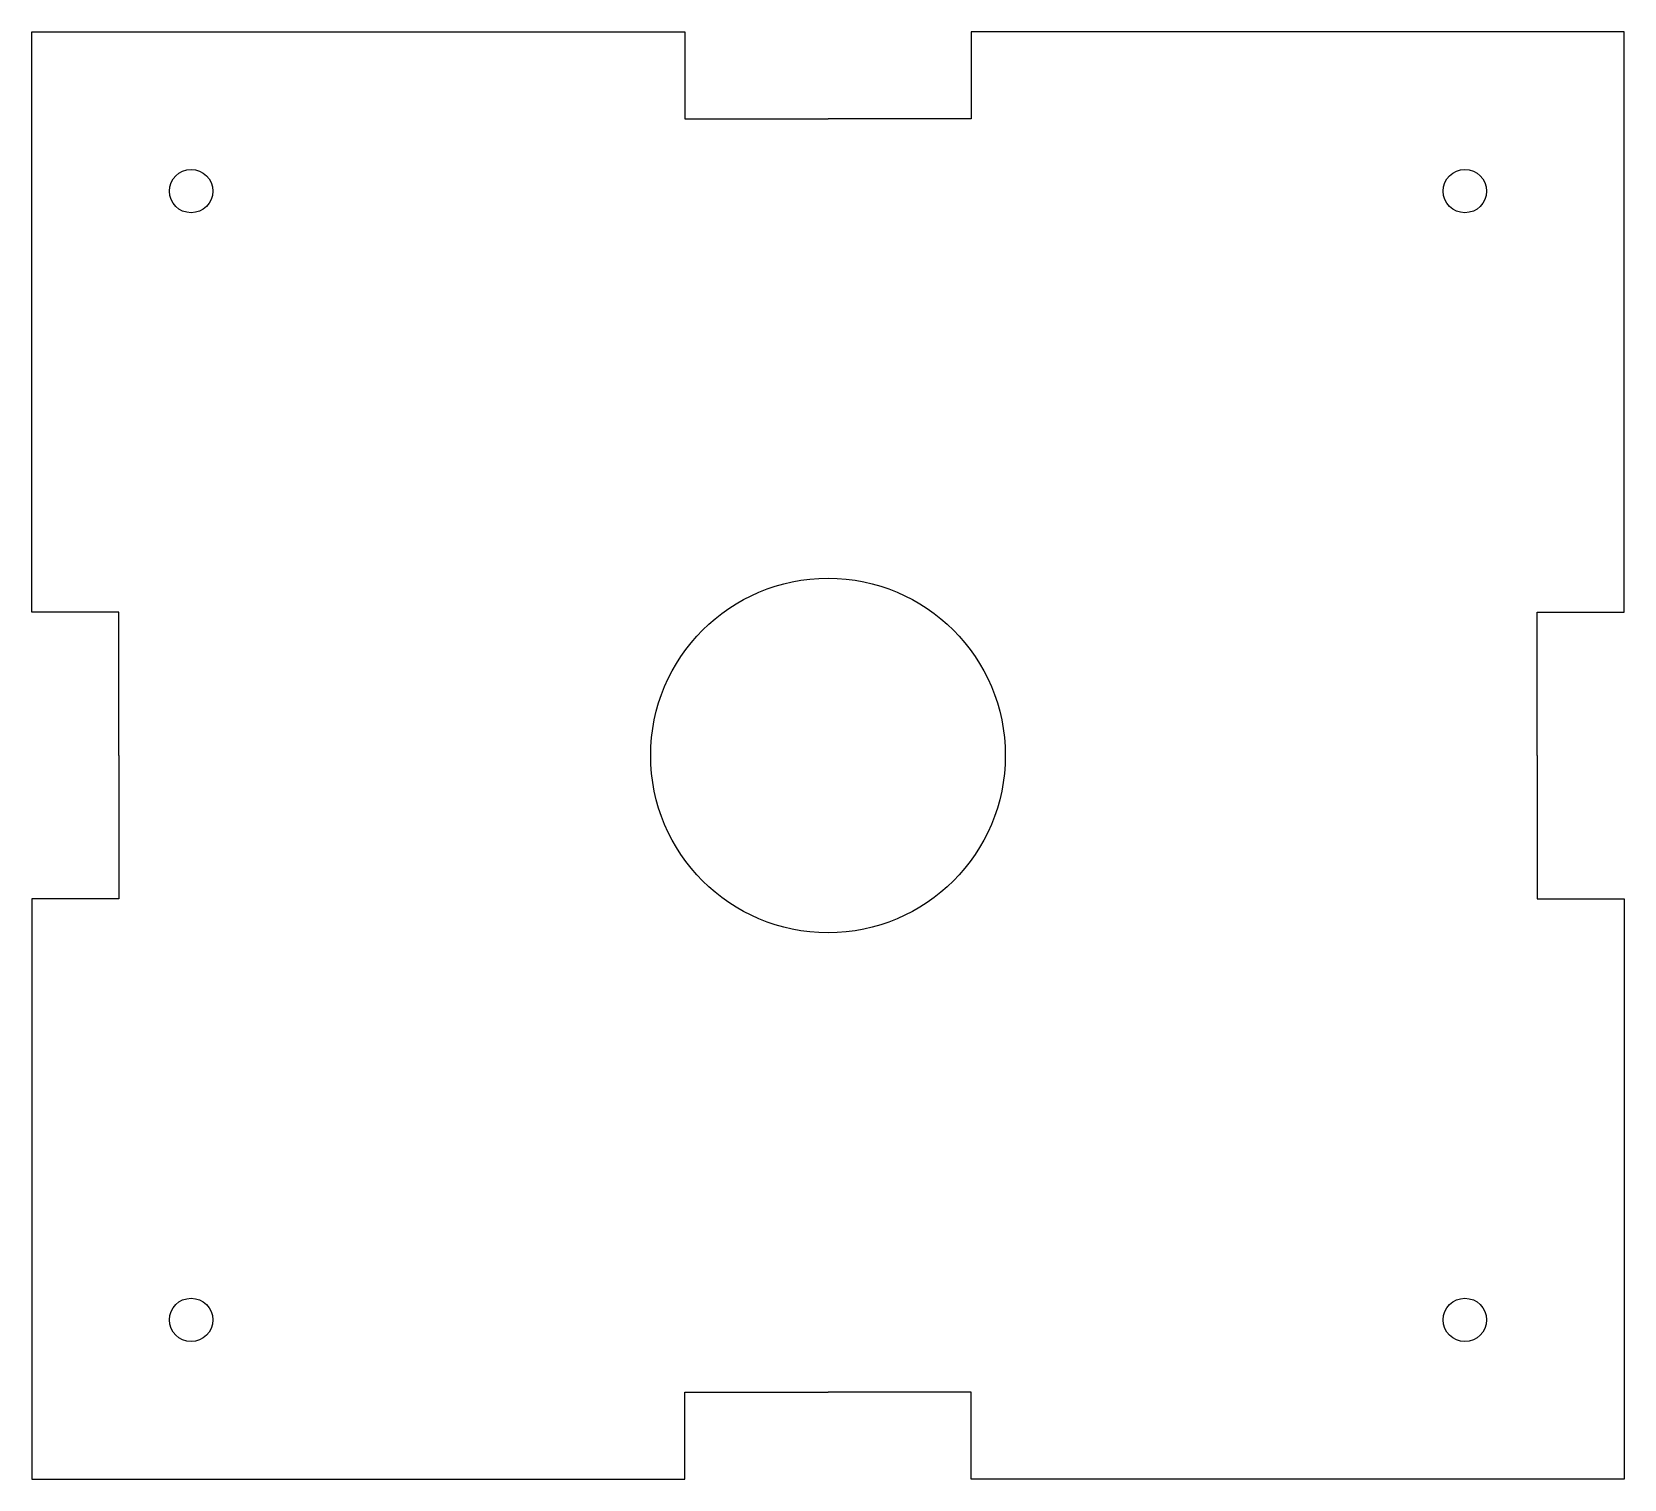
# Model space of a CAD drawing. Header units: millimetres. Extents: x 0 to 110, y -50 to 50.
import ezdxf

# ---------------------------------------------------------------- set-up
doc = ezdxf.new("R2010")
doc.units = ezdxf.units.MM
doc.layers.add('Sketch006', color=7, linetype='CONTINUOUS')

msp = doc.modelspace()

# ---------------------------------------------------------------- linework, layer by layer
at = {"layer": 'Sketch006'}
for p, q in [((0, 9.9), (0, 50)), ((0, 50), (45.1, 50)), ((45.1, 50), (45.1, 44)), ((64.9, 50), (64.9, 44)), ((110, 50), (64.9, 50)), ((110, 9.9), (110, 50)), ((45.1, 44), (55, 44)), ((64.9, 44), (55, 44)), ((6, 9.9), (0, 9.9)), ((6, 0), (6, 9.9)), ((104, 9.9), (110, 9.9)), ((104, 0), (104, 9.9)), ((6, 0), (6, -9.9)), ((104, 0), (104, -9.9)), ((0, -9.9), (0, -50)), ((6, -9.9), (0, -9.9)), ((104, -9.9), (110, -9.9)), ((110, -9.9), (110, -50)), ((45.1, -44), (55, -44)), ((45.1, -50), (45.1, -44)), ((64.9, -44), (55, -44)), ((64.9, -50), (64.9, -44)), ((0, -50), (45.1, -50)), ((110, -50), (64.9, -50))]:
    msp.add_line(p, q, dxfattribs=at)
for centre, radius in [((11, 39), 1.5), ((99, 39), 1.5), ((55, 0), 12.25), ((11, -39), 1.5), ((99, -39), 1.5)]:
    msp.add_circle(centre, radius, dxfattribs=at)

doc.saveas('drawing.dxf')
